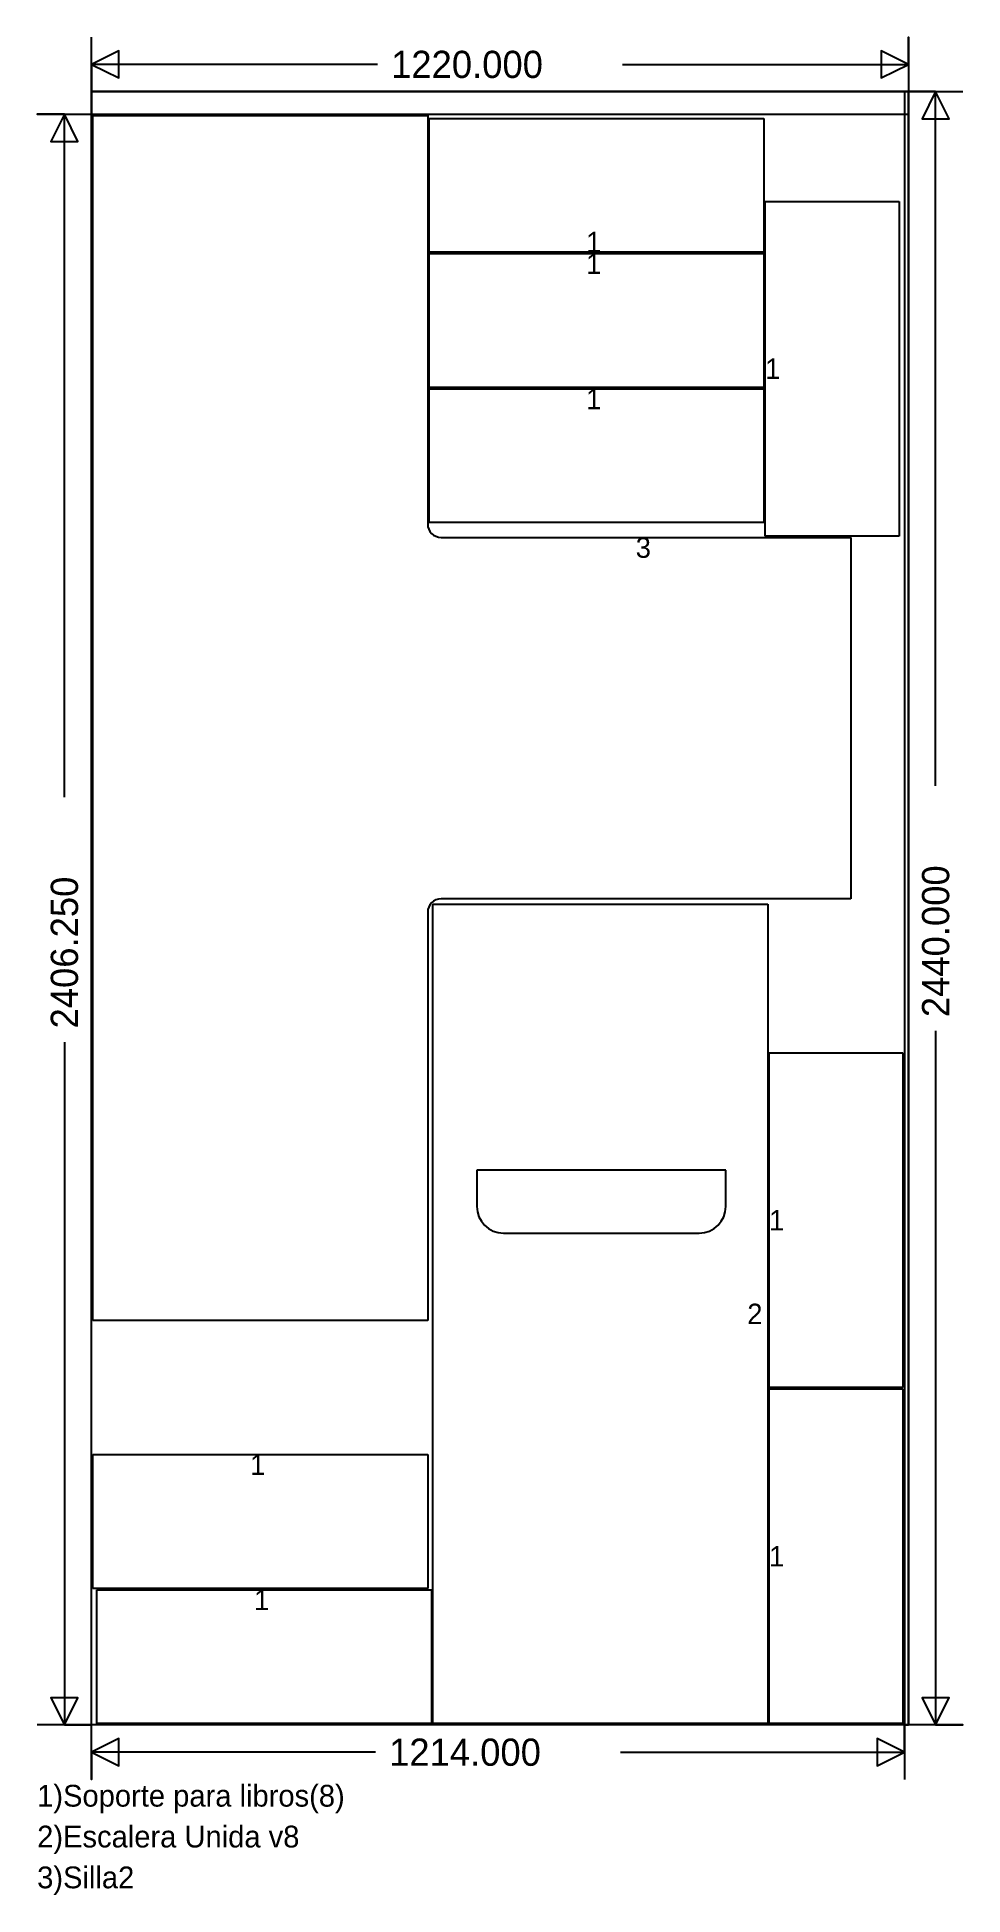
# Model space of a CAD drawing. Extents: x -81 to 1301, y -254 to 2521.
import ezdxf

# ---------------------------------------------------------------- set-up
doc = ezdxf.new("R2010")
doc.units = 0
doc.header["$MEASUREMENT"] = 0
doc.layers.add('1', color=1, linetype='CONTINUOUS')
doc.layers.add('251', color=251, linetype='CONTINUOUS')

msp = doc.modelspace()

# ---------------------------------------------------------------- linework, layer by layer
at = {"layer": '1', "color": 7}
for p, q in [((2, 604.0607), (2, 2404.0605)), ((2, 2404.0605), (501.9999, 2404.0605)), ((501.9999, 2404.0605), (501.9999, 1794.0607)), ((503.9999, 2200.0608), (503.9998, 2400.0608)), ((503.9998, 2400.0608), (1003.9999, 2400.0608)), ((1003.9999, 2400.0608), (1003.9999, 2200.0608)), ((1005.9999, 1776.0607), (1005.9999, 2276.0605)), ((1005.9999, 2276.0605), (1205.9999, 2276.0605)), ((1205.9999, 2276.0605), (1206, 1776.0607)), ((1003.9999, 2200.0608), (503.9999, 2200.0608)), ((504, 2198.0605), (1004, 2198.0605)), ((504, 1998.0605), (504, 2198.0605)), ((1004, 2198.0605), (1004, 1998.0605)), ((503.9999, 1996.0607), (1003.9999, 1996.0607)), ((503.9999, 1796.0607), (503.9999, 1996.0607)), ((1004, 1998.0605), (504, 1998.0605)), ((1003.9999, 1996.0607), (1003.9999, 1796.0607)), ((1003.9999, 1796.0607), (503.9999, 1796.0607)), ((521.9999, 1774.0607), (1134, 1774.0607)), ((1206, 1776.0607), (1005.9999, 1776.0607)), ((1134, 1774.0607), (1134, 1234.0607)), ((509.8578, 2), (509.8578, 1226.2028)), ((509.8578, 1226.2028), (1009.8578, 1226.2028)), ((1134, 1234.0607), (521.9999, 1234.0607)), ((1009.8578, 1226.2028), (1009.8578, 2)), ((501.9999, 1214.0607), (501.9999, 604.0607)), ((1011.8578, 504), (1011.8578, 1004)), ((1011.8578, 1004), (1211.8578, 1004)), ((1211.8578, 1004), (1211.8578, 504)), ((947.3578, 828.7075), (575.3578, 828.7075)), ((575.3578, 828.7075), (575.3578, 774.7075)), ((947.3578, 774.7075), (947.3578, 828.7075)), ((615.3578, 734.7075), (907.3578, 734.7075)), ((501.9999, 604.0607), (2, 604.0607)), ((1211.8578, 504), (1011.8578, 504)), ((1011.8578, 2), (1011.8578, 502)), ((1011.8578, 502), (1211.8578, 502)), ((1211.8578, 502), (1211.8578, 2)), ((2, 404), (502, 404)), ((2, 204), (2, 404)), ((502, 404), (502, 204)), ((502, 204), (2, 204)), ((7.8578, 202), (507.8578, 202)), ((7.8578, 2), (7.8578, 202)), ((507.8578, 202), (507.8578, 2)), ((507.8578, 2), (7.8578, 2)), ((1009.8578, 2), (509.8578, 2)), ((1211.8578, 2), (1011.8578, 2))]:
    msp.add_line(p, q, dxfattribs=at)
for centre, radius, start, end in [((521.9999, 1794.0607), 20, 180, 270), ((521.9999, 1214.0607), 20, 90, 180), ((615.3578, 774.7075), 40, 180, 270), ((907.3578, 774.7075), 40, 270, 0)]:
    msp.add_arc(centre, radius, start, end, dxfattribs=at)
at = {"layer": '251', "color": 11}
for p, q in [((0, 2440), (0, 2406.25)), ((1220, 2440), (0, 2440)), ((1220, 2440), (1214, 2440)), ((1214, 2440), (1214, 0)), ((1220, 0), (1220, 2440)), ((1220, 2406.25), (1220, 2440)), ((0, 2406.25), (1220, 2406.25)), ((1214, 0), (1220, 0))]:
    msp.add_line(p, q, dxfattribs=at)
at = {"layer": '251', "color": 9}
for p, q in [((0, 0), (0, 2440)), ((0, 2440), (1220, 2440)), ((1220, 2440), (1220, 0)), ((1220, 0), (0, 0))]:
    msp.add_line(p, q, dxfattribs=at)
at = {"layer": '251', "color": 12}
for points in [[(427, 2480.6667), (0, 2480.6667), (40.6667, 2460.3335), (40.6667, 2501), (0, 2480.6667), (0, 2440), (0, 2521.3335)], [(793, 2480.6667), (1220, 2480.6667), (1179.3334, 2501), (1179.3334, 2460.3335), (1220, 2480.6667), (1220, 2521.3335), (1220, 2440)], [(1260.6666, 1403), (1260.6666, 2440), (1240.3333, 2399.3333), (1281, 2399.3333), (1260.6666, 2440), (1220, 2440), (1301.3333, 2440)], [(-40.6667, 1386.125), (-40.6667, 2406.25), (-61, 2365.5833), (-20.3333, 2365.5833), (-40.6667, 2406.25), (-81.3333, 2406.25), (0, 2406.25)], [(1260.6666, 1037), (1260.6666, 0), (1281, 40.6667), (1240.3333, 40.6667), (1260.6666, 0), (1301.3333, 0), (1220, 0)], [(-40.6667, 1020.1251), (-40.6667, 0), (-20.3333, 40.6667), (-61, 40.6667), (-40.6667, 0), (0, 0), (-81.3333, 0)], [(424, -40.6667), (0, -40.6667), (40.6667, -61), (40.6667, -20.3333), (0, -40.6667), (0, -81.3333), (0, 0)], [(790, -40.6667), (1214, -40.6667), (1173.3334, -20.3333), (1173.3334, -61), (1214, -40.6667), (1214, 0), (1214, -81.3333)]]:
    msp.add_lwpolyline(points, dxfattribs=at)

# ---------------------------------------------------------------- texts
for s, p in [('1220.000', (447.3333, 2460.3335)), ('1214.000', (444.3333, -61))]:
    msp.add_text(s, height=40.6667, dxfattribs=at).set_placement(p)
at = {"layer": '251', "color": 13}
for s, height, p in [('1', 30.5, (738.7499, 2200.0608)), ('1', 30.5, (738.75, 2167.5605)), ('1', 30.5, (1005.9999, 2010.8105)), ('1', 30.5, (738.7499, 1965.5607)), ('3', 30.5, (812.75, 1743.5607)), ('1', 30.5, (1011.8578, 738.75)), ('2', 30.5, (979.3578, 598.8514)), ('1', 30.5, (236.75, 373.5)), ('1', 30.5, (1011.8578, 236.75)), ('1', 30.5, (242.6078, 171.5)), ('1)Soporte para libros(8)', 32.5333, (-81.3333, -122)), ('2)Escalera Unida v8', 32.5333, (-81.3333, -183)), ('3)Silla2', 32.5333, (-81.3333, -244))]:
    msp.add_text(s, height=height, dxfattribs=at).set_placement(p)
at = {"layer": '251', "color": 12}
for s, p in [('2440.000', (1281, 1057.3334)), ('2406.250', (-20.3333, 1040.4584))]:
    msp.add_text(s, height=40.6667, rotation=90, dxfattribs=at).set_placement(p)

doc.saveas('drawing.dxf')
